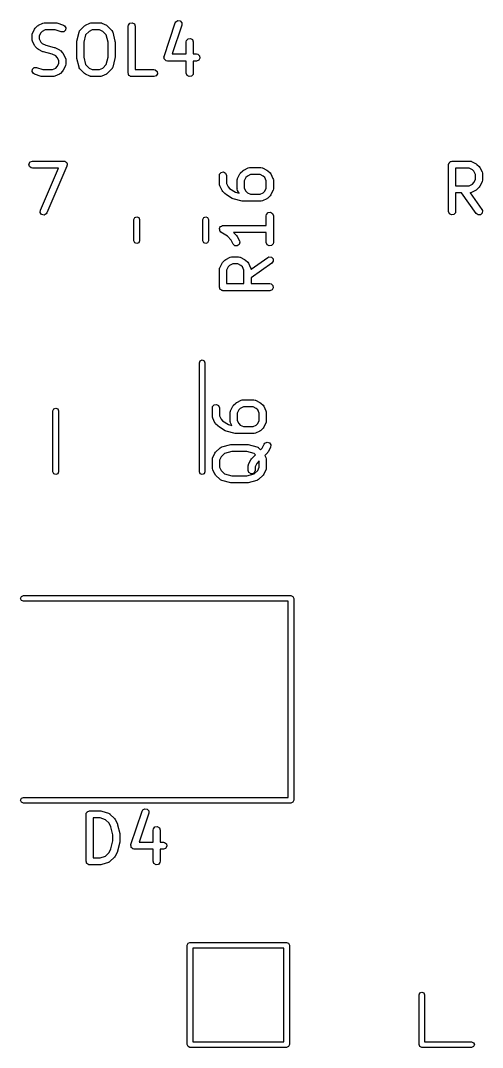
# Model space of a CAD drawing. Extents: x 84 to 170.9, y -102.7 to -57.6.
# Drawn here: x 125.39 to 135.23, y -100.52 to -78.63 of the extents above; entities that cross this region are included whole.
import ezdxf

# ---------------------------------------------------------------- set-up
doc = ezdxf.new("R2010")
doc.units = 0
doc.layers.add('BLACK', color=7, linetype='CONTINUOUS')

msp = doc.modelspace()

# ---------------------------------------------------------------- linework, layer by layer
at = {"layer": 'BLACK', "linetype": 'CONTINUOUS'}
for p, q in [((125.69, -78.8141), (125.703, -78.7961)), ((125.703, -78.7961), (125.704, -78.7946)), ((125.704, -78.7946), (125.752, -78.747)), ((125.752, -78.747), (125.77, -78.7341)), ((125.77, -78.7341), (125.771, -78.7329)), ((125.771, -78.7329), (125.866, -78.6853)), ((125.866, -78.6853), (125.891, -78.6779)), ((125.891, -78.6779), (125.896, -78.6789)), ((125.896, -78.6789), (125.9, -78.6774)), ((125.9, -78.6774), (126.138, -78.6774)), ((126.138, -78.6774), (126.16, -78.6813)), ((126.16, -78.6813), (126.162, -78.6812)), ((126.162, -78.6812), (126.305, -78.7288)), ((126.305, -78.7288), (126.328, -78.7413)), ((126.328, -78.7413), (126.354, -78.785)), ((126.354, -78.785), (126.347, -78.8357)), ((126.656, -78.8422), (126.752, -78.747)), ((126.752, -78.747), (126.77, -78.7341)), ((126.77, -78.7341), (126.771, -78.7329)), ((126.771, -78.7329), (126.866, -78.6853)), ((126.866, -78.6853), (126.891, -78.6779)), ((126.891, -78.6779), (126.896, -78.6789)), ((126.896, -78.6789), (126.9, -78.6774)), ((126.9, -78.6774), (127.09, -78.6774)), ((127.09, -78.6774), (127.116, -78.6819)), ((127.116, -78.6819), (127.12, -78.6848)), ((127.12, -78.6848), (127.124, -78.6853)), ((127.124, -78.6853), (127.219, -78.7329)), ((127.219, -78.7329), (127.237, -78.7463)), ((127.237, -78.7463), (127.239, -78.747)), ((127.239, -78.747), (127.334, -78.8422)), ((127.682, -78.7524), (127.687, -78.7267)), ((127.682, -79.7524), (127.682, -78.7524)), ((127.687, -78.7267), (127.72, -78.6874)), ((127.72, -78.6874), (127.77, -78.6785)), ((127.77, -78.6785), (127.815, -78.7042)), ((127.815, -78.7042), (127.832, -78.7524)), ((127.832, -78.7524), (127.832, -79.6774)), ((128.448, -79.3953), (128.686, -78.681)), ((128.828, -78.7285), (128.623, -79.344)), ((128.686, -78.681), (128.698, -78.6581)), ((128.698, -78.6581), (128.742, -78.6313)), ((128.742, -78.6313), (128.793, -78.6388)), ((128.793, -78.6388), (128.827, -78.6772)), ((128.827, -78.6772), (128.828, -78.7285)), ((125.635, -78.9429), (125.639, -78.9172)), ((125.635, -79.0381), (125.635, -78.9429)), ((125.639, -78.9172), (125.642, -78.9138)), ((125.642, -78.9093), (125.69, -78.8141)), ((125.642, -78.9138), (125.642, -78.9093)), ((125.819, -78.892), (125.785, -78.9606)), ((125.785, -78.9606), (125.785, -79.0204)), ((125.849, -78.8616), (125.819, -78.892)), ((125.918, -78.8274), (125.849, -78.8616)), ((126.126, -78.8274), (125.918, -78.8274)), ((126.257, -78.8712), (126.126, -78.8274)), ((126.309, -78.8697), (126.257, -78.8712)), ((126.347, -78.8357), (126.309, -78.8697)), ((126.589, -79.0675), (126.637, -78.877)), ((126.637, -78.877), (126.647, -78.8533)), ((126.647, -78.8533), (126.653, -78.8489)), ((126.653, -78.8489), (126.656, -78.8422)), ((126.777, -78.9336), (126.737, -79.0949)), ((126.849, -78.8616), (126.777, -78.9336)), ((126.918, -78.8274), (126.849, -78.8616)), ((127.073, -78.8274), (126.918, -78.8274)), ((127.141, -78.8616), (127.073, -78.8274)), ((127.213, -78.9336), (127.141, -78.8616)), ((127.254, -79.0949), (127.213, -78.9336)), ((127.334, -78.8422), (127.349, -78.8635)), ((127.349, -78.8635), (127.35, -78.8709)), ((127.35, -78.8709), (127.354, -78.877)), ((127.354, -78.877), (127.401, -79.0675)), ((128.958, -79.0208), (129.008, -79.0119)), ((129.008, -79.0119), (129.053, -79.0375)), ((125.636, -79.0423), (125.635, -79.0381)), ((125.635, -79.0467), (125.636, -79.0423)), ((125.642, -79.0716), (125.635, -79.0467)), ((125.69, -79.1669), (125.642, -79.0716)), ((125.691, -79.168), (125.69, -79.1669)), ((125.704, -79.1864), (125.691, -79.168)), ((125.752, -79.234), (125.704, -79.1864)), ((125.753, -79.2347), (125.752, -79.234)), ((125.771, -79.248), (125.753, -79.2347)), ((125.785, -79.0204), (125.819, -79.0889)), ((125.819, -79.0889), (125.849, -79.1193)), ((125.849, -79.1193), (125.926, -79.1578)), ((125.926, -79.1578), (126.109, -79.2034)), ((126.109, -79.2034), (126.12, -79.2087)), ((126.12, -79.2087), (126.124, -79.2091)), ((126.124, -79.2091), (126.219, -79.2567)), ((126.587, -79.0857), (126.59, -79.071)), ((126.587, -79.419), (126.587, -79.0857)), ((126.59, -79.071), (126.589, -79.0675)), ((126.737, -79.0949), (126.737, -79.4098)), ((127.254, -79.4098), (127.254, -79.0949)), ((127.401, -79.0675), (127.402, -79.0825)), ((127.402, -79.0825), (127.404, -79.0857)), ((127.404, -79.0857), (127.404, -79.419)), ((128.92, -79.0857), (128.925, -79.0601)), ((128.92, -79.344), (128.92, -79.0857)), ((128.925, -79.0601), (128.958, -79.0208)), ((129.053, -79.0375), (129.07, -79.0857)), ((129.07, -79.0857), (129.07, -79.344)), ((125.866, -79.2957), (125.771, -79.248)), ((125.87, -79.2961), (125.866, -79.2957)), ((125.882, -79.3013), (125.87, -79.2961)), ((126.064, -79.347), (125.882, -79.3013)), ((126.141, -79.3854), (126.064, -79.347)), ((126.172, -79.4159), (126.141, -79.3854)), ((126.206, -79.4844), (126.172, -79.4159)), ((126.219, -79.2567), (126.237, -79.2701)), ((126.237, -79.2701), (126.239, -79.2708)), ((126.239, -79.2708), (126.286, -79.3184)), ((126.286, -79.3184), (126.299, -79.3368)), ((126.299, -79.3368), (126.3, -79.3379)), ((126.3, -79.3379), (126.348, -79.4331)), ((126.348, -79.4331), (126.355, -79.4581)), ((126.588, -79.4223), (126.587, -79.419)), ((126.589, -79.4372), (126.588, -79.4223)), ((126.637, -79.6277), (126.589, -79.4372)), ((126.737, -79.4098), (126.777, -79.5712)), ((127.213, -79.5712), (127.254, -79.4098)), ((127.401, -79.4372), (127.354, -79.6277)), ((127.404, -79.419), (127.401, -79.4338)), ((127.401, -79.4338), (127.401, -79.4372)), ((128.445, -79.406), (128.448, -79.4011)), ((128.449, -79.4262), (128.445, -79.406)), ((128.448, -79.4011), (128.448, -79.3953)), ((128.449, -79.4466), (128.449, -79.4262)), ((128.453, -79.4509), (128.449, -79.4466)), ((128.454, -79.4565), (128.453, -79.4509)), ((128.623, -79.344), (128.92, -79.344)), ((129.07, -79.344), (129.138, -79.344)), ((129.138, -79.344), (129.164, -79.3486)), ((129.164, -79.3486), (129.203, -79.3815)), ((129.212, -79.4321), (129.186, -79.4765)), ((129.203, -79.3815), (129.212, -79.4321)), ((125.636, -79.7198), (125.644, -79.669)), ((125.644, -79.669), (125.682, -79.635)), ((125.682, -79.635), (125.733, -79.6336)), ((125.733, -79.6336), (125.865, -79.6774)), ((126.073, -79.6774), (126.141, -79.6431)), ((126.141, -79.6431), (126.172, -79.6127)), ((126.172, -79.6127), (126.206, -79.5442)), ((126.206, -79.5442), (126.206, -79.4844)), ((126.348, -79.5954), (126.3, -79.6907)), ((126.349, -79.591), (126.348, -79.5954)), ((126.351, -79.5876), (126.349, -79.591)), ((126.356, -79.5619), (126.351, -79.5876)), ((126.355, -79.4581), (126.354, -79.4625)), ((126.354, -79.4625), (126.356, -79.4667)), ((126.356, -79.4667), (126.356, -79.5619)), ((126.641, -79.6338), (126.637, -79.6277)), ((126.642, -79.6412), (126.641, -79.6338)), ((126.656, -79.6626), (126.642, -79.6412)), ((126.752, -79.7578), (126.656, -79.6626)), ((126.777, -79.5712), (126.849, -79.6431)), ((126.849, -79.6431), (126.918, -79.6774)), ((127.073, -79.6774), (127.141, -79.6431)), ((127.141, -79.6431), (127.213, -79.5712)), ((127.334, -79.6626), (127.239, -79.7578)), ((127.337, -79.6558), (127.334, -79.6626)), ((127.343, -79.6515), (127.337, -79.6558)), ((127.354, -79.6277), (127.343, -79.6515)), ((128.47, -79.4697), (128.454, -79.4565)), ((128.483, -79.485), (128.47, -79.4697)), ((128.489, -79.4858), (128.483, -79.485)), ((128.493, -79.4895), (128.489, -79.4858)), ((128.519, -79.494), (128.493, -79.4895)), ((128.92, -79.494), (128.519, -79.494)), ((128.92, -79.7524), (128.92, -79.494)), ((129.138, -79.494), (129.07, -79.494)), ((129.07, -79.494), (129.07, -79.7524)), ((129.186, -79.4765), (129.138, -79.494)), ((125.663, -79.7635), (125.636, -79.7198)), ((125.686, -79.7759), (125.663, -79.7635)), ((125.829, -79.8235), (125.686, -79.7759)), ((125.83, -79.8235), (125.829, -79.8235)), ((125.852, -79.8274), (125.83, -79.8235)), ((126.09, -79.8274), (125.852, -79.8274)), ((125.865, -79.6774), (126.073, -79.6774)), ((126.095, -79.8258), (126.09, -79.8274)), ((126.099, -79.8269), (126.095, -79.8258)), ((126.124, -79.8195), (126.099, -79.8269)), ((126.219, -79.7718), (126.124, -79.8195)), ((126.22, -79.7707), (126.219, -79.7718)), ((126.239, -79.7578), (126.22, -79.7707)), ((126.286, -79.7102), (126.239, -79.7578)), ((126.287, -79.7087), (126.286, -79.7102)), ((126.3, -79.6907), (126.287, -79.7087)), ((126.753, -79.7585), (126.752, -79.7578)), ((126.771, -79.7718), (126.753, -79.7585)), ((126.866, -79.8195), (126.771, -79.7718)), ((126.871, -79.82), (126.866, -79.8195)), ((126.874, -79.8229), (126.871, -79.82)), ((126.9, -79.8274), (126.874, -79.8229)), ((127.09, -79.8274), (126.9, -79.8274)), ((126.918, -79.6774), (127.073, -79.6774)), ((127.095, -79.8258), (127.09, -79.8274)), ((127.099, -79.8269), (127.095, -79.8258)), ((127.124, -79.8195), (127.099, -79.8269)), ((127.219, -79.7718), (127.124, -79.8195)), ((127.22, -79.7707), (127.219, -79.7718)), ((127.239, -79.7578), (127.22, -79.7707)), ((127.689, -79.7707), (127.682, -79.7524)), ((127.692, -79.7899), (127.689, -79.7707)), ((127.697, -79.7942), (127.692, -79.7899)), ((127.7, -79.8006), (127.697, -79.7942)), ((127.717, -79.8103), (127.7, -79.8006)), ((127.731, -79.8229), (127.717, -79.8103)), ((127.741, -79.8246), (127.731, -79.8229)), ((127.744, -79.8262), (127.741, -79.8246)), ((127.747, -79.8257), (127.744, -79.8262)), ((127.757, -79.8274), (127.747, -79.8257)), ((128.233, -79.8274), (127.757, -79.8274)), ((127.832, -79.6774), (128.233, -79.6774)), ((128.233, -79.6774), (128.259, -79.6819)), ((128.282, -79.8098), (128.233, -79.8274)), ((128.259, -79.6819), (128.298, -79.7149)), ((128.307, -79.7654), (128.282, -79.8098)), ((128.298, -79.7149), (128.307, -79.7654)), ((128.938, -79.8006), (128.92, -79.7524)), ((128.982, -79.8262), (128.938, -79.8006)), ((129.033, -79.8173), (128.982, -79.8262)), ((129.066, -79.778), (129.033, -79.8173)), ((129.07, -79.7524), (129.066, -79.778)), ((125.595, -81.6449), (125.643, -81.6274)), ((125.643, -81.6274), (126.31, -81.6274)), ((126.31, -81.6274), (126.335, -81.6319)), ((126.335, -81.6319), (126.342, -81.6376)), ((126.342, -81.6376), (126.351, -81.6396)), ((126.351, -81.6396), (126.361, -81.6536)), ((134.538, -81.6449), (134.544, -81.6426)), ((134.544, -81.6426), (134.548, -81.6374)), ((134.548, -81.6374), (134.567, -81.634)), ((134.567, -81.634), (134.586, -81.6274)), ((134.586, -81.6274), (134.967, -81.6274)), ((134.967, -81.6274), (134.992, -81.6319)), ((134.992, -81.6319), (134.996, -81.6348)), ((134.996, -81.6348), (135, -81.6353)), ((135, -81.6353), (135.095, -81.6829)), ((125.569, -81.6894), (125.595, -81.6449)), ((125.578, -81.7399), (125.569, -81.6894)), ((125.617, -81.7729), (125.578, -81.7399)), ((125.643, -81.7774), (125.617, -81.7729)), ((126.196, -81.7774), (125.643, -81.7774)), ((125.812, -82.6728), (126.196, -81.7774)), ((126.378, -81.7319), (125.95, -82.7319)), ((126.361, -81.6536), (126.374, -81.6649)), ((126.374, -81.6649), (126.376, -81.6736)), ((126.376, -81.6736), (126.381, -81.6807)), ((126.379, -81.7231), (126.378, -81.7319)), ((126.383, -81.7154), (126.379, -81.7231)), ((126.381, -81.6807), (126.38, -81.6982)), ((126.38, -81.6982), (126.383, -81.7154)), ((129.665, -81.8684), (129.715, -81.8595)), ((129.715, -81.8595), (129.76, -81.8851)), ((130.078, -81.8803), (130.126, -81.8327)), ((130.126, -81.8327), (130.144, -81.8198)), ((130.144, -81.8198), (130.145, -81.8186)), ((130.145, -81.8186), (130.24, -81.771)), ((130.24, -81.771), (130.265, -81.7636)), ((130.265, -81.7636), (130.27, -81.7646)), ((130.27, -81.7646), (130.274, -81.7631)), ((130.274, -81.7631), (130.512, -81.7631)), ((130.512, -81.7631), (130.538, -81.7676)), ((130.538, -81.7676), (130.541, -81.7705)), ((130.541, -81.7705), (130.545, -81.771)), ((130.545, -81.771), (130.641, -81.8186)), ((130.641, -81.8186), (130.659, -81.832)), ((130.659, -81.832), (130.66, -81.8327)), ((130.66, -81.8327), (130.708, -81.8803)), ((134.511, -81.7024), (134.512, -81.6926)), ((134.511, -82.7024), (134.511, -81.7024)), ((134.512, -81.6894), (134.514, -81.6865)), ((134.512, -81.6926), (134.512, -81.6894)), ((134.514, -81.6865), (134.515, -81.6767)), ((134.515, -81.6767), (134.528, -81.6618)), ((134.528, -81.6618), (134.538, -81.6449)), ((134.661, -81.7774), (134.661, -82.1512)), ((134.949, -81.7774), (134.661, -81.7774)), ((135.017, -81.8116), (134.949, -81.7774)), ((135.048, -81.842), (135.017, -81.8116)), ((135.082, -81.9106), (135.048, -81.842)), ((135.095, -81.6829), (135.113, -81.6963)), ((135.113, -81.6963), (135.115, -81.697)), ((135.115, -81.697), (135.163, -81.7446)), ((135.163, -81.7446), (135.175, -81.763)), ((135.175, -81.763), (135.177, -81.7641)), ((135.177, -81.7641), (135.224, -81.8593)), ((135.224, -81.8593), (135.232, -81.8843)), ((129.627, -81.9333), (129.632, -81.9077)), ((129.627, -82.1238), (129.627, -81.9333)), ((129.632, -81.9077), (129.665, -81.8684)), ((129.76, -81.8851), (129.777, -81.9333)), ((129.777, -81.9333), (129.777, -82.1061)), ((130.008, -82.0286), (130.013, -82.0029)), ((130.008, -82.219), (130.008, -82.0286)), ((130.013, -82.0029), (130.016, -81.9995)), ((130.016, -81.995), (130.064, -81.8998)), ((130.016, -81.9995), (130.016, -81.995)), ((130.064, -81.8998), (130.077, -81.8818)), ((130.077, -81.8818), (130.078, -81.8803)), ((130.193, -81.9778), (130.158, -82.0463)), ((130.158, -82.0463), (130.158, -82.2013)), ((130.223, -81.9474), (130.193, -81.9778)), ((130.292, -81.9131), (130.223, -81.9474)), ((130.494, -81.9131), (130.292, -81.9131)), ((130.563, -81.9474), (130.494, -81.9131)), ((130.593, -81.9778), (130.563, -81.9474)), ((130.627, -82.0463), (130.593, -81.9778)), ((130.627, -82.2013), (130.627, -82.0463)), ((130.708, -81.8803), (130.721, -81.8987)), ((130.721, -81.8987), (130.722, -81.8998)), ((130.722, -81.8998), (130.769, -81.995)), ((130.769, -81.995), (130.777, -82.02)), ((130.777, -82.02), (130.776, -82.0244)), ((130.776, -82.0244), (130.777, -82.0286)), ((130.777, -82.0286), (130.777, -82.219)), ((135.048, -82.0865), (135.082, -82.018)), ((135.082, -82.018), (135.082, -81.9106)), ((135.224, -82.0693), (135.177, -82.1645)), ((135.225, -82.0648), (135.224, -82.0693)), ((135.228, -82.0614), (135.225, -82.0648)), ((135.232, -82.0357), (135.228, -82.0614)), ((135.232, -81.8843), (135.231, -81.8886)), ((135.231, -81.8886), (135.232, -81.8929)), ((135.232, -81.8929), (135.232, -82.0357)), ((129.629, -82.128), (129.627, -82.1238)), ((129.628, -82.1324), (129.629, -82.128)), ((129.635, -82.1574), (129.628, -82.1324)), ((129.683, -82.2526), (129.635, -82.1574)), ((129.684, -82.2537), (129.683, -82.2526)), ((129.697, -82.2721), (129.684, -82.2537)), ((129.745, -82.3197), (129.697, -82.2721)), ((129.777, -82.1061), (129.812, -82.1746)), ((129.812, -82.1746), (129.845, -82.2084)), ((129.845, -82.2084), (129.971, -82.2923)), ((129.971, -82.2923), (130.045, -82.3108)), ((130.01, -82.2233), (130.008, -82.219)), ((130.009, -82.2276), (130.01, -82.2233)), ((130.016, -82.2526), (130.009, -82.2276)), ((130.045, -82.3108), (130.016, -82.2526)), ((130.158, -82.2013), (130.193, -82.2699)), ((130.193, -82.2699), (130.223, -82.3003)), ((130.223, -82.3003), (130.292, -82.3345)), ((130.494, -82.3345), (130.563, -82.3003)), ((130.563, -82.3003), (130.593, -82.2699)), ((130.593, -82.2699), (130.627, -82.2013)), ((130.769, -82.2526), (130.722, -82.3478)), ((130.77, -82.2481), (130.769, -82.2526)), ((130.773, -82.2447), (130.77, -82.2481)), ((130.777, -82.219), (130.773, -82.2447)), ((134.661, -82.1512), (134.949, -82.1512)), ((134.785, -82.3012), (134.661, -82.3012)), ((134.661, -82.3012), (134.661, -82.7024)), ((135.096, -82.7454), (134.785, -82.3012)), ((134.949, -82.1512), (135.017, -82.1169)), ((134.971, -82.2997), (134.968, -82.3008)), ((134.968, -82.3008), (135.219, -82.6594)), ((134.975, -82.3007), (134.971, -82.2997)), ((135, -82.2933), (134.975, -82.3007)), ((135.095, -82.2457), (135, -82.2933)), ((135.017, -82.1169), (135.048, -82.0865)), ((135.097, -82.2445), (135.095, -82.2457)), ((135.115, -82.2316), (135.097, -82.2445)), ((135.163, -82.184), (135.115, -82.2316)), ((135.177, -82.1645), (135.163, -82.1825)), ((135.163, -82.1825), (135.163, -82.184)), ((129.748, -82.3212), (129.745, -82.3197)), ((129.756, -82.3291), (129.748, -82.3212)), ((129.899, -82.4243), (129.756, -82.3291)), ((129.899, -82.4244), (129.899, -82.4243)), ((129.922, -82.4347), (129.899, -82.4244)), ((130.113, -82.4823), (129.922, -82.4347)), ((130.116, -82.4819), (130.113, -82.4823)), ((130.131, -82.4845), (130.116, -82.4819)), ((130.512, -82.4845), (130.131, -82.4845)), ((130.292, -82.3345), (130.494, -82.3345)), ((130.516, -82.483), (130.512, -82.4845)), ((130.52, -82.484), (130.516, -82.483)), ((130.545, -82.4766), (130.52, -82.484)), ((130.641, -82.429), (130.545, -82.4766)), ((130.642, -82.4278), (130.641, -82.429)), ((130.66, -82.4149), (130.642, -82.4278)), ((130.708, -82.3673), (130.66, -82.4149)), ((130.722, -82.3478), (130.708, -82.3658)), ((130.708, -82.3658), (130.708, -82.3673)), ((125.809, -82.7241), (125.812, -82.6728)), ((125.84, -82.7651), (125.809, -82.7241)), ((125.95, -82.7319), (125.936, -82.7537)), ((130.632, -82.7648), (130.665, -82.7255)), ((130.665, -82.7255), (130.715, -82.7166)), ((130.715, -82.7166), (130.76, -82.7423)), ((134.528, -82.7506), (134.511, -82.7024)), ((134.656, -82.728), (134.623, -82.7673)), ((134.661, -82.7024), (134.656, -82.728)), ((135.225, -82.7341), (135.189, -82.7704)), ((135.219, -82.6594), (135.23, -82.683)), ((135.23, -82.683), (135.225, -82.7341)), ((125.89, -82.7769), (125.84, -82.7651)), ((125.936, -82.7537), (125.89, -82.7769)), ((127.805, -82.8729), (127.823, -82.8305)), ((127.805, -83.3271), (127.805, -82.8729)), ((127.823, -82.8305), (127.865, -82.8129)), ((127.865, -82.8129), (127.907, -82.8305)), ((127.907, -82.8305), (127.925, -82.8729)), ((127.925, -82.8729), (127.925, -83.3271)), ((129.275, -82.8729), (129.293, -82.8305)), ((129.275, -83.3271), (129.275, -82.8729)), ((129.293, -82.8305), (129.335, -82.8129)), ((129.335, -82.8129), (129.377, -82.8305)), ((129.377, -82.8305), (129.395, -82.8729)), ((129.395, -82.8729), (129.395, -83.3271)), ((130.627, -82.7905), (130.632, -82.7648)), ((130.627, -83.0012), (130.627, -82.7905)), ((130.76, -82.7423), (130.777, -82.7905)), ((130.777, -82.7905), (130.777, -83.3619)), ((134.573, -82.7762), (134.528, -82.7506)), ((134.623, -82.7673), (134.573, -82.7762)), ((135.138, -82.7748), (135.096, -82.7454)), ((135.189, -82.7704), (135.138, -82.7748)), ((129.628, -83.0714), (129.629, -83.0674)), ((129.634, -83.0923), (129.628, -83.0714)), ((129.629, -83.0632), (129.639, -83.0443)), ((129.629, -83.0674), (129.629, -83.0632)), ((129.637, -83.1137), (129.634, -83.0923)), ((129.641, -83.1165), (129.637, -83.1137)), ((129.639, -83.0443), (129.648, -83.0244)), ((129.642, -83.1206), (129.641, -83.1165)), ((129.661, -83.1386), (129.642, -83.1206)), ((129.648, -83.0244), (129.652, -83.0225)), ((129.652, -83.0225), (129.654, -83.0187)), ((129.654, -83.0187), (129.675, -83.0113)), ((129.797, -83.2297), (129.661, -83.1386)), ((129.675, -83.0113), (129.694, -83.0016)), ((129.694, -83.0016), (129.698, -83.0027)), ((129.698, -83.0027), (129.702, -83.0012)), ((129.702, -83.0012), (130.627, -83.0012)), ((130.627, -83.1512), (129.931, -83.1512)), ((129.931, -83.1512), (129.994, -83.2136)), ((130.627, -83.3619), (130.627, -83.1512)), ((127.823, -83.3695), (127.805, -83.3271)), ((127.865, -83.3871), (127.823, -83.3695)), ((127.907, -83.3695), (127.865, -83.3871)), ((127.925, -83.3271), (127.907, -83.3695)), ((129.293, -83.3695), (129.275, -83.3271)), ((129.335, -83.3871), (129.293, -83.3695)), ((129.377, -83.3695), (129.335, -83.3871)), ((129.395, -83.3271), (129.377, -83.3695)), ((129.879, -83.3111), (129.797, -83.2297)), ((129.921, -83.3954), (129.879, -83.3111)), ((129.958, -83.4307), (129.921, -83.3954)), ((129.994, -83.2136), (130.006, -83.232)), ((130.006, -83.232), (130.008, -83.2331)), ((130.008, -83.2331), (130.055, -83.3284)), ((130.063, -83.3533), (130.051, -83.4032)), ((130.055, -83.3284), (130.063, -83.3533)), ((130.645, -83.4101), (130.627, -83.3619)), ((130.773, -83.3876), (130.74, -83.4269)), ((130.777, -83.3619), (130.773, -83.3876)), ((130.009, -83.4338), (129.958, -83.4307)), ((130.051, -83.4032), (130.009, -83.4338)), ((130.689, -83.4358), (130.645, -83.4101)), ((130.74, -83.4269), (130.689, -83.4358)), ((129.635, -83.8998), (129.683, -83.8046)), ((129.683, -83.8046), (129.696, -83.7865)), ((129.696, -83.7865), (129.697, -83.7851)), ((129.697, -83.7851), (129.745, -83.7374)), ((129.745, -83.7374), (129.763, -83.7246)), ((129.763, -83.7246), (129.764, -83.7234)), ((129.764, -83.7234), (129.859, -83.6758)), ((129.911, -83.8179), (129.842, -83.8521)), ((129.859, -83.6758), (129.884, -83.6683)), ((129.884, -83.6683), (129.889, -83.6694)), ((129.889, -83.6694), (129.893, -83.6679)), ((129.893, -83.6679), (130.036, -83.6679)), ((130.018, -83.8179), (129.911, -83.8179)), ((130.087, -83.8521), (130.018, -83.8179)), ((130.036, -83.6679), (130.061, -83.6724)), ((130.061, -83.6724), (130.065, -83.6753)), ((130.065, -83.6753), (130.069, -83.6758)), ((130.069, -83.6758), (130.164, -83.7234)), ((130.164, -83.7234), (130.183, -83.7368)), ((130.183, -83.7368), (130.184, -83.7374)), ((130.184, -83.7374), (130.232, -83.7851)), ((130.232, -83.7851), (130.244, -83.8034)), ((130.244, -83.8034), (130.246, -83.8046)), ((130.246, -83.8046), (130.293, -83.8998)), ((130.301, -83.9324), (130.659, -83.6814)), ((130.745, -83.8043), (130.301, -84.1152)), ((130.659, -83.6814), (130.683, -83.6704)), ((130.683, -83.6704), (130.734, -83.6749)), ((130.734, -83.6749), (130.77, -83.7112)), ((130.775, -83.7623), (130.745, -83.8043)), ((130.77, -83.7112), (130.775, -83.7623)), ((129.627, -83.9333), (129.632, -83.9077)), ((129.627, -84.3143), (129.627, -83.9333)), ((129.632, -83.9077), (129.635, -83.9042)), ((129.635, -83.9042), (129.635, -83.8998)), ((129.812, -83.8825), (129.777, -83.951)), ((129.777, -83.951), (129.777, -84.2393)), ((129.842, -83.8521), (129.812, -83.8825)), ((130.117, -83.8825), (130.087, -83.8521)), ((130.151, -83.951), (130.117, -83.8825)), ((130.151, -84.2393), (130.151, -83.951)), ((130.293, -83.8998), (130.301, -83.9248)), ((130.301, -83.9248), (130.3, -83.9291)), ((130.3, -83.9291), (130.301, -83.9324)), ((129.777, -84.2393), (130.151, -84.2393)), ((130.301, -84.1152), (130.301, -84.2393)), ((130.301, -84.2393), (130.702, -84.2393)), ((130.702, -84.2393), (130.728, -84.2438)), ((130.728, -84.2438), (130.767, -84.2768)), ((129.634, -84.3326), (129.627, -84.3143)), ((129.637, -84.3518), (129.634, -84.3326)), ((129.643, -84.3561), (129.637, -84.3518)), ((129.645, -84.3625), (129.643, -84.3561)), ((129.662, -84.3722), (129.645, -84.3625)), ((129.677, -84.3848), (129.662, -84.3722)), ((129.686, -84.3865), (129.677, -84.3848)), ((129.689, -84.3881), (129.686, -84.3865)), ((129.693, -84.3876), (129.689, -84.3881)), ((129.702, -84.3893), (129.693, -84.3876)), ((130.702, -84.3893), (129.702, -84.3893)), ((130.751, -84.3717), (130.702, -84.3893)), ((130.776, -84.3273), (130.751, -84.3717)), ((130.767, -84.2768), (130.776, -84.3273)), ((129.2, -85.925), (129.218, -85.8826)), ((129.2, -88.25), (129.2, -85.925)), ((129.218, -85.8826), (129.26, -85.865)), ((129.26, -85.865), (129.302, -85.8826)), ((129.302, -85.8826), (129.32, -85.925)), ((129.32, -85.925), (129.32, -88.25)), ((126.098, -86.9076), (126.14, -86.89)), ((126.14, -86.89), (126.182, -86.9076)), ((129.477, -86.8857), (129.482, -86.8601)), ((129.477, -87.0762), (129.477, -86.8857)), ((129.482, -86.8601), (129.515, -86.8208)), ((129.515, -86.8208), (129.565, -86.8119)), ((129.565, -86.8119), (129.61, -86.8375)), ((129.61, -86.8375), (129.627, -86.8857)), ((129.627, -86.8857), (129.627, -87.0585)), ((129.866, -86.9474), (129.914, -86.8522)), ((129.914, -86.8522), (129.927, -86.8342)), ((129.927, -86.8342), (129.928, -86.8327)), ((129.928, -86.8327), (129.976, -86.7851)), ((129.976, -86.7851), (129.994, -86.7722)), ((129.994, -86.7722), (129.995, -86.771)), ((129.995, -86.771), (130.09, -86.7234)), ((130.142, -86.8655), (130.073, -86.8997)), ((130.09, -86.7234), (130.115, -86.716)), ((130.115, -86.716), (130.12, -86.717)), ((130.12, -86.717), (130.124, -86.7155)), ((130.124, -86.7155), (130.362, -86.7155)), ((130.344, -86.8655), (130.142, -86.8655)), ((130.413, -86.8997), (130.344, -86.8655)), ((130.362, -86.7155), (130.388, -86.72)), ((130.388, -86.72), (130.391, -86.7229)), ((130.391, -86.7229), (130.395, -86.7234)), ((130.395, -86.7234), (130.491, -86.771)), ((130.491, -86.771), (130.509, -86.7844)), ((130.509, -86.7844), (130.51, -86.7851)), ((130.51, -86.7851), (130.558, -86.8327)), ((130.558, -86.8327), (130.571, -86.851)), ((130.571, -86.851), (130.572, -86.8522)), ((130.572, -86.8522), (130.619, -86.9474)), ((126.08, -86.95), (126.098, -86.9076)), ((126.08, -88.25), (126.08, -86.95)), ((126.182, -86.9076), (126.2, -86.95)), ((126.2, -86.95), (126.2, -88.25)), ((129.479, -87.0804), (129.477, -87.0762)), ((129.478, -87.0848), (129.479, -87.0804)), ((129.485, -87.1097), (129.478, -87.0848)), ((129.533, -87.205), (129.485, -87.1097)), ((129.627, -87.0585), (129.662, -87.127)), ((129.858, -86.981), (129.863, -86.9553)), ((129.858, -87.1714), (129.858, -86.981)), ((129.863, -86.9553), (129.866, -86.9519)), ((129.866, -86.9519), (129.866, -86.9474)), ((130.043, -86.9301), (130.008, -86.9987)), ((130.008, -86.9987), (130.008, -87.1537)), ((130.073, -86.8997), (130.043, -86.9301)), ((130.443, -86.9301), (130.413, -86.8997)), ((130.477, -86.9987), (130.443, -86.9301)), ((130.477, -87.1537), (130.477, -86.9987)), ((130.619, -86.9474), (130.627, -86.9724)), ((130.627, -86.9724), (130.626, -86.9767)), ((130.626, -86.9767), (130.627, -86.981)), ((130.627, -86.981), (130.627, -87.1714)), ((129.534, -87.2061), (129.533, -87.205)), ((129.547, -87.2245), (129.534, -87.2061)), ((129.595, -87.2721), (129.547, -87.2245)), ((129.598, -87.2736), (129.595, -87.2721)), ((129.606, -87.2815), (129.598, -87.2736)), ((129.749, -87.3767), (129.606, -87.2815)), ((129.662, -87.127), (129.695, -87.1608)), ((129.695, -87.1608), (129.821, -87.2447)), ((129.821, -87.2447), (129.895, -87.2632)), ((129.86, -87.1756), (129.858, -87.1714)), ((129.859, -87.18), (129.86, -87.1756)), ((129.866, -87.205), (129.859, -87.18)), ((129.895, -87.2632), (129.866, -87.205)), ((130.008, -87.1537), (130.043, -87.2222)), ((130.043, -87.2222), (130.073, -87.2526)), ((130.073, -87.2526), (130.142, -87.2869)), ((130.142, -87.2869), (130.344, -87.2869)), ((130.344, -87.2869), (130.413, -87.2526)), ((130.413, -87.2526), (130.443, -87.2222)), ((130.443, -87.2222), (130.477, -87.1537)), ((130.558, -87.3197), (130.51, -87.3673)), ((130.572, -87.3002), (130.558, -87.3182)), ((130.558, -87.3182), (130.558, -87.3197)), ((130.619, -87.205), (130.572, -87.3002)), ((130.62, -87.2005), (130.619, -87.205)), ((130.623, -87.1971), (130.62, -87.2005)), ((130.627, -87.1714), (130.623, -87.1971)), ((129.749, -87.3768), (129.749, -87.3767)), ((129.772, -87.387), (129.749, -87.3768)), ((129.963, -87.4347), (129.772, -87.387)), ((129.966, -87.4343), (129.963, -87.4347)), ((129.981, -87.4369), (129.966, -87.4343)), ((130.362, -87.4369), (129.981, -87.4369)), ((130.366, -87.4354), (130.362, -87.4369)), ((130.37, -87.4364), (130.366, -87.4354)), ((130.395, -87.429), (130.37, -87.4364)), ((130.491, -87.3814), (130.395, -87.429)), ((130.492, -87.3802), (130.491, -87.3814)), ((130.51, -87.3673), (130.492, -87.3802)), ((129.547, -87.8327), (129.642, -87.7374)), ((129.642, -87.7374), (129.664, -87.7225)), ((129.664, -87.7225), (129.671, -87.7219)), ((129.671, -87.7219), (129.677, -87.7177)), ((129.677, -87.7177), (129.868, -87.6701)), ((129.868, -87.6701), (129.882, -87.669)), ((129.882, -87.669), (129.886, -87.6679)), ((129.886, -87.6679), (130.219, -87.6679)), ((130.219, -87.6679), (130.234, -87.6705)), ((130.234, -87.6705), (130.237, -87.6701)), ((130.237, -87.6701), (130.428, -87.7177)), ((130.428, -87.7177), (130.452, -87.7283)), ((130.452, -87.7283), (130.456, -87.7343)), ((130.456, -87.7343), (130.463, -87.7374)), ((130.463, -87.7374), (130.505, -87.7796)), ((130.505, -87.7796), (130.538, -87.746)), ((130.538, -87.746), (130.581, -87.6617)), ((130.581, -87.6617), (130.596, -87.6408)), ((130.596, -87.6408), (130.643, -87.6204)), ((130.643, -87.6204), (130.692, -87.635)), ((130.715, -87.7288), (130.667, -87.824)), ((130.692, -87.635), (130.721, -87.6778)), ((130.721, -87.6778), (130.715, -87.7288)), ((129.477, -87.981), (129.482, -87.9553)), ((129.477, -88.1714), (129.477, -87.981)), ((129.482, -87.9553), (129.485, -87.9519)), ((129.485, -87.9474), (129.533, -87.8522)), ((129.485, -87.9519), (129.485, -87.9474)), ((129.533, -87.8522), (129.546, -87.8342)), ((129.546, -87.8342), (129.547, -87.8327)), ((129.662, -87.9301), (129.627, -87.9987)), ((129.734, -87.8582), (129.662, -87.9301)), ((129.895, -87.8179), (129.734, -87.8582)), ((130.21, -87.8179), (129.895, -87.8179)), ((130.371, -87.8582), (130.21, -87.8179)), ((130.295, -87.995), (130.308, -87.977)), ((130.308, -87.977), (130.309, -87.9755)), ((130.309, -87.9755), (130.399, -87.8857)), ((130.399, -87.8857), (130.371, -87.8582)), ((130.653, -87.8435), (130.596, -87.9005)), ((130.596, -87.9005), (130.619, -87.9474)), ((130.619, -87.9474), (130.627, -87.9724)), ((130.627, -87.9724), (130.626, -87.9767)), ((130.626, -87.9767), (130.627, -87.981)), ((130.627, -87.981), (130.627, -88.1714)), ((130.654, -87.842), (130.653, -87.8435)), ((130.667, -87.824), (130.654, -87.842)), ((129.479, -88.1756), (129.477, -88.1714)), ((129.478, -88.18), (129.479, -88.1756)), ((129.485, -88.205), (129.478, -88.18)), ((129.533, -88.3002), (129.485, -88.205)), ((129.627, -87.9987), (129.627, -88.1537)), ((129.627, -88.1537), (129.662, -88.2222)), ((130.239, -88.1238), (130.244, -88.0982)), ((130.239, -88.219), (130.239, -88.1238)), ((130.244, -88.0982), (130.247, -88.0947)), ((130.247, -88.0903), (130.295, -87.995)), ((130.247, -88.0947), (130.247, -88.0903)), ((130.424, -88.073), (130.389, -88.1415)), ((130.389, -88.1415), (130.389, -88.219)), ((130.477, -88.0192), (130.424, -88.073)), ((130.443, -88.2222), (130.477, -88.1537)), ((130.477, -88.1537), (130.477, -88.0192)), ((130.619, -88.205), (130.572, -88.3002)), ((130.62, -88.2005), (130.619, -88.205)), ((130.623, -88.1971), (130.62, -88.2005)), ((130.627, -88.1714), (130.623, -88.1971)), ((126.098, -88.2924), (126.08, -88.25)), ((126.14, -88.31), (126.098, -88.2924)), ((126.182, -88.2924), (126.14, -88.31)), ((126.2, -88.25), (126.182, -88.2924)), ((129.218, -88.2924), (129.2, -88.25)), ((129.26, -88.31), (129.218, -88.2924)), ((129.302, -88.2924), (129.26, -88.31)), ((129.32, -88.25), (129.302, -88.2924)), ((129.534, -88.3013), (129.533, -88.3002)), ((129.547, -88.3197), (129.534, -88.3013)), ((129.642, -88.4149), (129.547, -88.3197)), ((129.649, -88.4181), (129.642, -88.4149)), ((129.653, -88.4241), (129.649, -88.4181)), ((129.677, -88.4347), (129.653, -88.4241)), ((129.662, -88.2222), (129.734, -88.2942)), ((129.734, -88.2942), (129.895, -88.3345)), ((129.895, -88.3345), (130.21, -88.3345)), ((130.21, -88.3345), (130.371, -88.2942)), ((130.257, -88.2673), (130.239, -88.219)), ((130.301, -88.2929), (130.257, -88.2673)), ((130.352, -88.284), (130.301, -88.2929)), ((130.385, -88.2447), (130.352, -88.284)), ((130.371, -88.2942), (130.443, -88.2222)), ((130.389, -88.219), (130.385, -88.2447)), ((130.441, -88.4299), (130.434, -88.4305)), ((130.463, -88.4149), (130.441, -88.4299)), ((130.558, -88.3197), (130.463, -88.4149)), ((130.572, -88.3002), (130.558, -88.3182)), ((130.558, -88.3182), (130.558, -88.3197)), ((129.868, -88.4823), (129.677, -88.4347)), ((129.871, -88.4819), (129.868, -88.4823)), ((129.886, -88.4845), (129.871, -88.4819)), ((130.219, -88.4845), (129.886, -88.4845)), ((130.222, -88.4833), (130.219, -88.4845)), ((130.237, -88.4823), (130.222, -88.4833)), ((130.428, -88.4347), (130.237, -88.4823)), ((130.434, -88.4305), (130.428, -88.4347)), ((125.39, -90.95), (125.408, -90.9076)), ((125.408, -90.9924), (125.39, -90.95)), ((125.408, -90.9076), (125.45, -90.89)), ((125.45, -91.01), (125.408, -90.9924)), ((125.45, -90.89), (131.15, -90.89)), ((131.09, -91.01), (125.45, -91.01)), ((131.09, -95.19), (131.09, -91.01)), ((131.15, -90.89), (131.192, -90.9076)), ((131.192, -90.9076), (131.21, -90.95)), ((131.21, -90.95), (131.21, -95.25)), ((125.39, -95.25), (125.408, -95.2076)), ((125.408, -95.2076), (125.45, -95.19)), ((125.45, -95.19), (131.09, -95.19)), ((125.408, -95.2924), (125.39, -95.25)), ((125.45, -95.31), (125.408, -95.2924)), ((131.15, -95.31), (125.45, -95.31)), ((127.994, -95.4581), (128.037, -95.4313)), ((128.037, -95.4313), (128.088, -95.4388)), ((131.192, -95.2924), (131.15, -95.31)), ((131.21, -95.25), (131.192, -95.2924)), ((126.787, -95.5524), (126.789, -95.5426)), ((126.787, -96.5524), (126.787, -95.5524)), ((126.788, -95.5394), (126.79, -95.5365)), ((126.789, -95.5426), (126.788, -95.5394)), ((126.79, -95.5365), (126.791, -95.5267)), ((126.791, -95.5267), (126.804, -95.5118)), ((126.804, -95.5118), (126.814, -95.4949)), ((126.814, -95.4949), (126.82, -95.4926)), ((126.82, -95.4926), (126.824, -95.4874)), ((126.824, -95.4874), (126.844, -95.484)), ((126.844, -95.484), (126.862, -95.4774)), ((126.862, -95.4774), (127.1, -95.4774)), ((126.937, -95.6274), (126.937, -96.4774)), ((127.088, -95.6274), (126.937, -95.6274)), ((127.202, -95.6656), (127.088, -95.6274)), ((127.1, -95.4774), (127.122, -95.4813)), ((127.122, -95.4813), (127.124, -95.4812)), ((127.124, -95.4812), (127.267, -95.5288)), ((127.267, -95.5288), (127.289, -95.5413)), ((127.289, -95.5413), (127.292, -95.5451)), ((127.292, -95.5451), (127.296, -95.547)), ((127.296, -95.547), (127.391, -95.6422)), ((127.391, -95.6422), (127.404, -95.6606)), ((127.743, -96.1953), (127.981, -95.481)), ((128.124, -95.5285), (127.918, -96.144)), ((127.981, -95.481), (127.994, -95.4581)), ((128.088, -95.4388), (128.122, -95.4772)), ((128.122, -95.4772), (128.124, -95.5285)), ((127.276, -95.7397), (127.202, -95.6656)), ((127.315, -95.8167), (127.276, -95.7397)), ((127.358, -95.9902), (127.315, -95.8167)), ((127.404, -95.6606), (127.405, -95.6617)), ((127.405, -95.6617), (127.453, -95.7569)), ((127.453, -95.7569), (127.456, -95.7693)), ((127.456, -95.7693), (127.458, -95.7723)), ((127.458, -95.7723), (127.506, -95.9628)), ((128.215, -95.8857), (128.22, -95.8601)), ((128.22, -95.8601), (128.253, -95.8208)), ((128.253, -95.8208), (128.303, -95.8119)), ((128.303, -95.8119), (128.348, -95.8375)), ((128.348, -95.8375), (128.365, -95.8857)), ((127.358, -96.1146), (127.358, -95.9902)), ((127.506, -95.9628), (127.507, -95.9777)), ((127.507, -95.9777), (127.508, -95.981)), ((127.508, -95.981), (127.508, -96.1238)), ((128.215, -96.144), (128.215, -95.8857)), ((128.365, -95.8857), (128.365, -96.144)), ((127.276, -96.3651), (127.315, -96.2881)), ((127.315, -96.2881), (127.358, -96.1146)), ((127.506, -96.142), (127.458, -96.3325)), ((127.508, -96.1238), (127.506, -96.1386)), ((127.506, -96.1386), (127.506, -96.142)), ((127.74, -96.206), (127.743, -96.2011)), ((127.744, -96.2262), (127.74, -96.206)), ((127.743, -96.2011), (127.743, -96.1953)), ((127.745, -96.2466), (127.744, -96.2262)), ((127.748, -96.2509), (127.745, -96.2466)), ((127.749, -96.2565), (127.748, -96.2509)), ((127.765, -96.2697), (127.749, -96.2565)), ((127.779, -96.285), (127.765, -96.2697)), ((127.784, -96.2858), (127.779, -96.285)), ((127.789, -96.2895), (127.784, -96.2858)), ((127.814, -96.294), (127.789, -96.2895)), ((128.215, -96.294), (127.814, -96.294)), ((127.918, -96.144), (128.215, -96.144)), ((128.215, -96.5524), (128.215, -96.294)), ((128.365, -96.144), (128.433, -96.144)), ((128.433, -96.294), (128.365, -96.294)), ((128.365, -96.294), (128.365, -96.5524)), ((128.433, -96.144), (128.459, -96.1486)), ((128.482, -96.2765), (128.433, -96.294)), ((128.459, -96.1486), (128.498, -96.1815)), ((128.507, -96.2321), (128.482, -96.2765)), ((128.498, -96.1815), (128.507, -96.2321)), ((126.937, -96.4774), (127.088, -96.4774)), ((127.088, -96.4774), (127.202, -96.4392)), ((127.202, -96.4392), (127.276, -96.3651)), ((127.391, -96.4626), (127.296, -96.5578)), ((127.392, -96.4611), (127.391, -96.4626)), ((127.405, -96.4431), (127.392, -96.4611)), ((127.453, -96.3478), (127.405, -96.4431)), ((127.458, -96.3325), (127.453, -96.3443)), ((127.453, -96.3443), (127.453, -96.3478)), ((126.794, -96.5707), (126.787, -96.5524)), ((126.797, -96.5899), (126.794, -96.5707)), ((126.802, -96.5942), (126.797, -96.5899)), ((126.804, -96.6006), (126.802, -96.5942)), ((126.821, -96.6103), (126.804, -96.6006)), ((126.836, -96.6229), (126.821, -96.6103)), ((126.846, -96.6246), (126.836, -96.6229)), ((126.849, -96.6262), (126.846, -96.6246)), ((126.852, -96.6257), (126.849, -96.6262)), ((126.862, -96.6274), (126.852, -96.6257)), ((127.1, -96.6274), (126.862, -96.6274)), ((127.102, -96.6268), (127.1, -96.6274)), ((127.124, -96.6235), (127.102, -96.6268)), ((127.267, -96.5759), (127.124, -96.6235)), ((127.27, -96.5731), (127.267, -96.5759)), ((127.275, -96.5727), (127.27, -96.5731)), ((127.296, -96.5578), (127.275, -96.5727)), ((128.233, -96.6006), (128.215, -96.5524)), ((128.277, -96.6262), (128.233, -96.6006)), ((128.328, -96.6173), (128.277, -96.6262)), ((128.361, -96.578), (128.328, -96.6173)), ((128.365, -96.5524), (128.361, -96.578)), ((128.958, -98.2976), (129, -98.28)), ((129, -98.28), (131.06, -98.28)), ((131.06, -98.28), (131.102, -98.2976)), ((128.94, -98.34), (128.958, -98.2976)), ((128.94, -100.46), (128.94, -98.34)), ((129.06, -98.4), (129.06, -100.4)), ((131, -98.4), (129.06, -98.4)), ((131, -100.4), (131, -98.4)), ((131.102, -98.2976), (131.12, -98.34)), ((131.12, -98.34), (131.12, -100.46)), ((133.88, -99.4), (133.898, -99.3576)), ((133.898, -99.3576), (133.94, -99.34)), ((133.94, -99.34), (133.982, -99.3576)), ((133.982, -99.3576), (134, -99.4)), ((133.88, -100.46), (133.88, -99.4)), ((134, -99.4), (134, -100.4)), ((128.958, -100.502), (128.94, -100.46)), ((129.06, -100.4), (131, -100.4)), ((131.12, -100.46), (131.102, -100.502)), ((133.898, -100.502), (133.88, -100.46)), ((134, -100.4), (135, -100.4)), ((135, -100.4), (135.042, -100.418)), ((135.042, -100.418), (135.06, -100.46)), ((135.06, -100.46), (135.042, -100.502)), ((129, -100.52), (128.958, -100.502)), ((131.06, -100.52), (129, -100.52)), ((131.102, -100.502), (131.06, -100.52)), ((133.94, -100.52), (133.898, -100.502)), ((135, -100.52), (133.94, -100.52)), ((135.042, -100.502), (135, -100.52))]:
    msp.add_line(p, q, dxfattribs=at)

doc.saveas('drawing.dxf')
